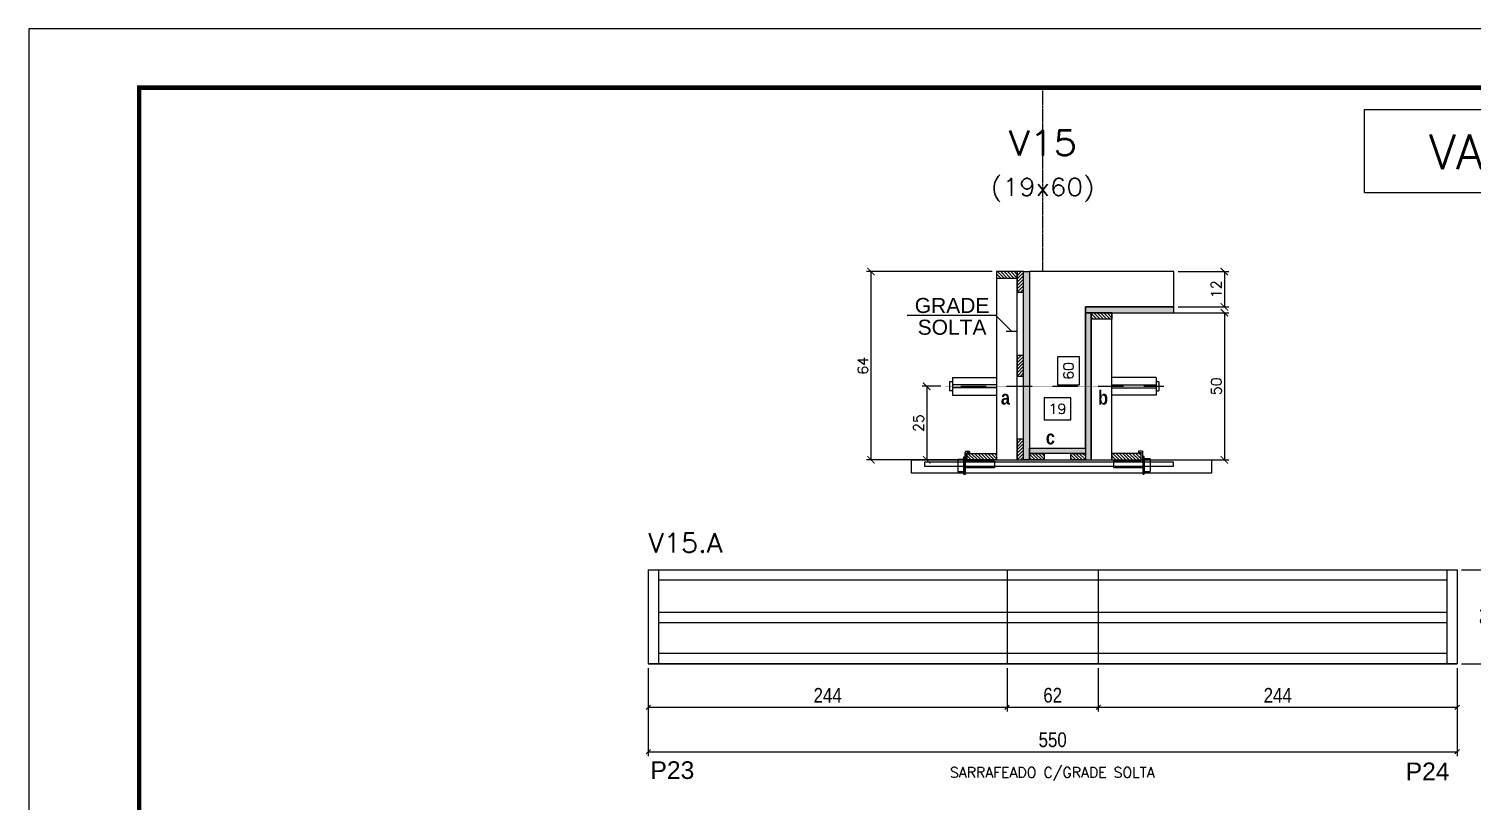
# Model space of a CAD drawing. Extents: x -10448 to -1189, y -11772 to 17235.
# Drawn here: x -10448 to -9467, y 3685 to 4210 of the extents above; entities that cross this region are included whole.
import ezdxf
from ezdxf.enums import TextEntityAlignment as Align

# ---------------------------------------------------------------- set-up
doc = ezdxf.new("R2010")
doc.units = 0
doc.linetypes.add('DASHED', pattern=[0.75, 0.5, -0.25])
doc.linetypes.add('HIDDEN', pattern=[0.375, 0.25, -0.125])
for name, color, linetype in [('5', 5, 'Continuous'), ('barrote', 251, 'Continuous'), ('COTA', 241, 'Continuous'), ('Cota Seção (2x)', 4, 'Continuous'), ('detalhes', 4, 'Continuous'), ('Painéis', 200, 'Continuous'), ('presilha', 1, 'Continuous'), ('SARR_2.2x7', 40, 'Continuous'), ('TENSOR', 3, 'Continuous'), ('Texto de Titulo', 7, 'Continuous'), ('Texto Qtd Sarr', 242, 'Continuous')]:
    doc.layers.add(name, color=color, linetype=linetype)
for name, color, linetype, lineweight in [('CONCRETO', 251, 'Continuous', 25), ('Folhas', 255, 'Continuous', 9), ('Hachura', 251, 'Continuous', 9), ('Madeira', 126, 'Continuous', 18), ('SARRAFO DE PRESSAO', 251, 'DASHED', 9), ('SCO-___-LAJ', 2, 'Continuous', 0), ('Texto Seção', 7, 'Continuous', 15)]:
    doc.layers.add(name, color=color, linetype=linetype, lineweight=lineweight)
doc.styles.add('ARIAL', font='arial.ttf')
doc.styles.add('COTA TECNICA', font='techl___.ttf', dxfattribs={"height": 10})
doc.styles.add('REGUA-120', font='ROMANS.shx', dxfattribs={"height": 15})
doc.styles.add('Romans', font='romans.shx')
doc.styles.get("Standard").update_dxf_attribs({"font": 'arial.ttf'})
doc.styles.add('TECNICA', font='techb___.ttf', dxfattribs={"height": 10})
doc.dimstyles.new('Cota Paínel', dxfattribs={"dimtxt": 7, "dimasz": 5, "dimexe": 3, "dimexo": 3, "dimgap": 3, "dimtad": 1, "dimdec": 1, "dimzin": 12, "dimdsep": 46, "dimtxsty": 'Romans', "dimblk": 'ARCHTICK', "dimcen": 0, "dimclrd": 4, "dimclre": 4, "dimclrt": 1, "dimadec": 1, "dimazin": 3, "dimtfac": 1, "dimtdec": 1, "dimtmove": 0, "dimatfit": 3, "dimldrblk": 'OBLIQUE', "dimfxl": 1, "dimtolj": 1, "dimtzin": 12, "dimarcsym": 0})
doc.dimstyles.new('Cota Seção (2x)', dxfattribs={"dimtxt": 7, "dimasz": 5, "dimexe": 3, "dimexo": 3, "dimgap": 2, "dimtad": 3, "dimdec": 1, "dimlfac": 0.5, "dimzin": 12, "dimdsep": 46, "dimtxsty": 'Romans', "dimblk": 'ARCHTICK', "dimcen": 0, "dimclrd": 4, "dimclre": 4, "dimclrt": 1, "dimadec": 1, "dimazin": 3, "dimtfac": 1, "dimtdec": 1, "dimtmove": 0, "dimatfit": 3, "dimldrblk": 'OBLIQUE', "dimfxl": 1, "dimtolj": 1, "dimtzin": 12, "dimarcsym": 0})
doc.dimstyles.new('Cota Seção interna', dxfattribs={"dimtxt": 7, "dimasz": 6, "dimexe": 0.18, "dimexo": 2, "dimgap": -4, "dimtad": 3, "dimdec": 1, "dimlfac": 0.5, "dimzin": 12, "dimdsep": 46, "dimtxsty": 'Romans', "dimblk": 'ARCHTICK', "dimcen": 0.09, "dimse1": 1, "dimse2": 1, "dimsd1": 1, "dimsd2": 1, "dimclrd": 180, "dimclre": 5, "dimclrt": 1, "dimadec": 0, "dimazin": 3, "dimtfac": 1, "dimtdec": 1, "dimtofl": 0, "dimtmove": 0, "dimatfit": 3, "dimldrblk": 'ARCHTICK', "dimfxl": 1, "dimtolj": 1, "dimtzin": 0, "dimarcsym": 0})
doc.dimstyles.new('PAINEL', dxfattribs={"dimtxt": 10, "dimasz": 3, "dimexe": 3, "dimexo": 3, "dimgap": 3, "dimtad": 1, "dimdec": 1, "dimzin": 12, "dimdsep": 46, "dimtxsty": 'COTA TECNICA', "dimblk1": 'OBLIQUE', "dimblk2": 'OBLIQUE', "dimsah": 1, "dimcen": 0.9, "dimclrd": 4, "dimclre": 4, "dimclrt": 240, "dimadec": 1, "dimazin": 3, "dimtfac": 1, "dimtdec": 1, "dimtmove": 0, "dimatfit": 3, "dimfxl": 1, "dimtolj": 1, "dimtzin": 12, "dimarcsym": 0})

# ---------------------------------------------------------------- blocks, each defined once
blk = doc.blocks.new('9999999999')
at = {"layer": 'Folhas'}
blk.add_lwpolyline([(98138.98, 34190.21), (99623.98, 34190.21), (99623.98, 35240.21), (98138.98, 35240.21)], close=True, dxfattribs=at)
at = {"layer": 'Folhas', "color": 30, "const_width": 3}
blk.add_lwpolyline([(98213.98, 34230.21), (99583.98, 34230.21), (99583.98, 35200.21), (98213.98, 35200.21)], close=True, dxfattribs=at)
blk = doc.blocks.new('titulo1')
at = {"layer": 'Defpoints', "color": 252, "linetype": 'HIDDEN', "ltscale": 2}
blk.add_line((0, 0), (0, 125), dxfattribs=at)
at = {"layer": 'Defpoints', "style": 'Romans', "oblique": 15}
blk.add_attdef('FOLHA', text='', height=10, dxfattribs=at).set_placement((0, 15.58), align=Align.MIDDLE_CENTER)
at = {"layer": 'Texto Qtd Sarr', "color": 3, "style": 'Romans', "oblique": 15}
for tag, height, p in [('TITULO', 17, (0, 71.45)), ('SEÇÃO', 12, (0, 41.55))]:
    blk.add_attdef(tag, text='', height=height, dxfattribs=at).set_placement(p, align=Align.MIDDLE_CENTER)
blk = doc.blocks.new('_Oblique')
at = {"color": 0, "linetype": 'ByBlock', "lineweight": -2}
blk.add_line((-0.5, -0.5), (0.5, 0.5), dxfattribs=at)
blk = doc.blocks.new('*D1790')
at = {"layer": 'COTA', "color": 4, "linetype": 'ByBlock', "lineweight": -2, "transparency": 16777216}
for p, q in [((-10027.18, 3775.21), (-10027.18, 3745.75)), ((-9783.18, 3775.21), (-9783.18, 3745.75)), ((-10027.18, 3748.75), (-9783.18, 3748.75))]:
    blk.add_line(p, q, dxfattribs=at)
at = {"layer": 'Defpoints', "color": 0, "linetype": 'ByBlock', "transparency": 16777216}
for p in [(-10027.18, 3778.21), (-9783.18, 3778.21), (-9783.18, 3748.75)]:
    blk.add_point(p, dxfattribs=at)
at = {"layer": 'COTA', "color": 4, "linetype": 'ByBlock', "lineweight": -2, "transparency": 16777216, "xscale": 3, "yscale": 3, "zscale": 3, "rotation": 180}
blk.add_blockref('_Oblique', (-10027.18, 3748.75), dxfattribs=at)
at = {"layer": 'COTA', "color": 4, "linetype": 'ByBlock', "lineweight": -2, "transparency": 16777216, "xscale": 3, "yscale": 3, "zscale": 3}
blk.add_blockref('_Oblique', (-9783.18, 3748.75), dxfattribs=at)
at = {"layer": 'COTA', "color": 240, "linetype": 'ByBlock', "transparency": 16777216, "insert": (-9905.18, 3756.82), "char_height": 10, "attachment_point": 5, "style": 'COTA TECNICA'}
blk.add_mtext('\\A1;244', dxfattribs=at)
blk = doc.blocks.new('*D1791')
at = {"layer": 'COTA', "color": 4, "linetype": 'ByBlock', "lineweight": -2, "transparency": 16777216}
for p, q in [((-9783.18, 3775.21), (-9783.18, 3745.75)), ((-9721.18, 3775.21), (-9721.18, 3745.75)), ((-9783.18, 3748.75), (-9721.18, 3748.75))]:
    blk.add_line(p, q, dxfattribs=at)
at = {"layer": 'Defpoints', "color": 0, "linetype": 'ByBlock', "transparency": 16777216}
for p in [(-9783.18, 3778.21), (-9721.18, 3778.21), (-9721.18, 3748.75)]:
    blk.add_point(p, dxfattribs=at)
at = {"layer": 'COTA', "color": 4, "linetype": 'ByBlock', "lineweight": -2, "transparency": 16777216, "xscale": 3, "yscale": 3, "zscale": 3, "rotation": 180}
blk.add_blockref('_Oblique', (-9783.18, 3748.75), dxfattribs=at)
at = {"layer": 'COTA', "color": 4, "linetype": 'ByBlock', "lineweight": -2, "transparency": 16777216, "xscale": 3, "yscale": 3, "zscale": 3}
blk.add_blockref('_Oblique', (-9721.18, 3748.75), dxfattribs=at)
at = {"layer": 'COTA', "color": 240, "linetype": 'ByBlock', "transparency": 16777216, "insert": (-9752.18, 3756.85), "char_height": 10, "attachment_point": 5, "style": 'COTA TECNICA'}
blk.add_mtext('\\A1;62', dxfattribs=at)
blk = doc.blocks.new('*D1792')
at = {"layer": 'COTA', "color": 4, "linetype": 'ByBlock', "lineweight": -2, "transparency": 16777216}
for p, q in [((-9721.18, 3775.21), (-9721.18, 3745.75)), ((-9477.18, 3775.21), (-9477.18, 3745.75)), ((-9721.18, 3748.75), (-9477.18, 3748.75))]:
    blk.add_line(p, q, dxfattribs=at)
at = {"layer": 'Defpoints', "color": 0, "linetype": 'ByBlock', "transparency": 16777216}
for p in [(-9721.18, 3778.21), (-9477.18, 3778.21), (-9477.18, 3748.75)]:
    blk.add_point(p, dxfattribs=at)
at = {"layer": 'COTA', "color": 4, "linetype": 'ByBlock', "lineweight": -2, "transparency": 16777216, "xscale": 3, "yscale": 3, "zscale": 3, "rotation": 180}
blk.add_blockref('_Oblique', (-9721.18, 3748.75), dxfattribs=at)
at = {"layer": 'COTA', "color": 4, "linetype": 'ByBlock', "lineweight": -2, "transparency": 16777216, "xscale": 3, "yscale": 3, "zscale": 3}
blk.add_blockref('_Oblique', (-9477.18, 3748.75), dxfattribs=at)
at = {"layer": 'COTA', "color": 240, "linetype": 'ByBlock', "transparency": 16777216, "insert": (-9599.18, 3756.82), "char_height": 10, "attachment_point": 5, "style": 'COTA TECNICA'}
blk.add_mtext('\\A1;244', dxfattribs=at)
blk = doc.blocks.new('_ArchTick')
at = {"color": 0, "linetype": 'ByBlock', "const_width": 0.15}
blk.add_lwpolyline([(-0.5, -0.5), (0.5, 0.5)], dxfattribs=at)
blk = doc.blocks.new('*D744')
at = {"layer": 'COTA', "color": 4, "lineweight": -2, "transparency": 16777216}
for p, q in [((-9793.31, 4044.9), (-9878.68, 4044.9)), ((-9875.68, 3916.9), (-9875.68, 4044.9)), ((-9813.31, 3916.9), (-9878.68, 3916.9))]:
    blk.add_line(p, q, dxfattribs=at)
at = {"layer": 'Defpoints', "color": 0, "transparency": 16777216}
for p in [(-9875.68, 4044.9), (-9790.31, 4044.9), (-9810.31, 3916.9)]:
    blk.add_point(p, dxfattribs=at)
at = {"layer": 'COTA', "color": 4, "lineweight": -2, "transparency": 16777216, "xscale": 5, "yscale": 5, "zscale": 5}
for p, rotation in [((-9875.68, 4044.9), 90), ((-9875.68, 3916.9), 270)]:
    blk.add_blockref('_ArchTick', p, dxfattribs=dict(at, rotation=rotation))
at = {"layer": 'COTA', "color": 1, "transparency": 16777216, "insert": (-9881.18, 3980.9), "char_height": 7, "attachment_point": 5, "rotation": 90, "style": 'Romans'}
blk.add_mtext('\\A1;64', dxfattribs=at)
blk = doc.blocks.new('*D745')
at = {"layer": 'Cota Seção (2x)', "color": 180, "lineweight": -2, "transparency": 16777216}
for p, q in [((-9733.91, 3986.87), (-9748.91, 3986.87)), ((-9748.91, 3986.87), (-9748.91, 3967.87)), ((-9733.91, 3967.87), (-9733.91, 3986.87)), ((-9748.91, 3967.87), (-9733.91, 3967.87))]:
    blk.add_line(p, q, dxfattribs=at)
at = {"layer": 'Defpoints', "color": 0, "transparency": 16777216}
for p in [(-9767.91, 4044.9), (-9729.91, 4044.9), (-9767.91, 3924.9)]:
    blk.add_point(p, dxfattribs=at)
at = {"layer": 'Cota Seção (2x)', "color": 1, "transparency": 16777216, "insert": (-9741.41, 3977.37), "char_height": 7, "attachment_point": 5, "rotation": 90, "style": 'Romans'}
blk.add_mtext('\\A1;60', dxfattribs=at)
blk = doc.blocks.new('*D746')
at = {"layer": 'COTA', "color": 4, "lineweight": -2, "transparency": 16777216}
for p, q in [((-9708.91, 4016.9), (-9632.45, 4016.9)), ((-9635.45, 4016.9), (-9635.45, 3916.9)), ((-9688.91, 3916.9), (-9632.45, 3916.9))]:
    blk.add_line(p, q, dxfattribs=at)
at = {"layer": 'Defpoints', "color": 0, "transparency": 16777216}
for p in [(-9711.91, 4016.9), (-9691.91, 3916.9), (-9635.45, 3916.9)]:
    blk.add_point(p, dxfattribs=at)
at = {"layer": 'COTA', "color": 4, "lineweight": -2, "transparency": 16777216, "xscale": 5, "yscale": 5, "zscale": 5}
for p, rotation in [((-9635.45, 4016.9), 90), ((-9635.45, 3916.9), 270)]:
    blk.add_blockref('_ArchTick', p, dxfattribs=dict(at, rotation=rotation))
at = {"layer": 'COTA', "color": 1, "transparency": 16777216, "insert": (-9640.95, 3966.9), "char_height": 7, "attachment_point": 5, "rotation": 90, "style": 'Romans'}
blk.add_mtext('\\A1;50', dxfattribs=at)
blk = doc.blocks.new('PRESILHA METÁLICA 1')
at = {"layer": 'presilha'}
for p, q in [((6, 15.5), (7.5, 15.5)), ((6, -2.5), (6, 15.5)), ((7.5, 10.6), (7.5, 19.9)), ((7.5, 15.5), (7.5, -2.5)), ((12, 21), (8.6, 21)), ((9, 11.6), (9, 18.9)), ((12, 19.5), (9.6, 19.5)), ((12, 21), (12, 19.5)), ((0, 13), (6, 13)), ((0, 13), (0, 0)), ((6, 0), (0, 0)), ((6, 13), (6, 0)), ((37.5, 4.1), (7.5, 4.1)), ((37.5, 11), (9.6, 11)), ((37.5, 11), (37.5, 4.1)), ((7.5, -2.5), (6, -2.5))]:
    blk.add_line(p, q, dxfattribs=at)
for centre, radius, start, end in [((8.6, 19.9), 1.14, 90, 180), ((9.6, 18.9), 0.57, 90, 180), ((9.6, 11.6), 0.57, 180, 270)]:
    blk.add_arc(centre, radius, start, end, dxfattribs=at)
blk = doc.blocks.new('*D1830')
at = {"layer": 'COTA', "color": 4, "lineweight": -2, "transparency": 16777216}
for p, q in [((-9828.31, 3966.89), (-9840.84, 3966.89)), ((-9837.84, 3966.89), (-9837.84, 3916.9)), ((-9821.42, 3916.9), (-9840.84, 3916.9))]:
    blk.add_line(p, q, dxfattribs=at)
at = {"layer": 'Defpoints', "color": 0, "transparency": 16777216}
for p in [(-9825.31, 3966.89), (-9837.84, 3916.9), (-9818.42, 3916.9)]:
    blk.add_point(p, dxfattribs=at)
at = {"layer": 'COTA', "color": 4, "lineweight": -2, "transparency": 16777216, "xscale": 5, "yscale": 5, "zscale": 5}
for p, rotation in [((-9837.84, 3966.89), 90), ((-9837.84, 3916.9), 270)]:
    blk.add_blockref('_ArchTick', p, dxfattribs=dict(at, rotation=rotation))
at = {"layer": 'COTA', "color": 1, "transparency": 16777216, "insert": (-9843.34, 3941.9), "char_height": 7, "attachment_point": 5, "rotation": 90, "style": 'Romans'}
blk.add_mtext('\\A1;25', dxfattribs=at)
blk = doc.blocks.new('*D747')
at = {"layer": 'COTA', "color": 4, "lineweight": -2, "transparency": 16777216}
for p, q in [((-9666.91, 4044.9), (-9632.45, 4044.9)), ((-9635.45, 4044.9), (-9635.45, 4020.9)), ((-9666.91, 4020.9), (-9632.45, 4020.9))]:
    blk.add_line(p, q, dxfattribs=at)
at = {"layer": 'Defpoints', "color": 0, "transparency": 16777216}
for p in [(-9669.91, 4044.9), (-9669.91, 4020.9), (-9635.45, 4020.9)]:
    blk.add_point(p, dxfattribs=at)
at = {"layer": 'COTA', "color": 4, "lineweight": -2, "transparency": 16777216, "xscale": 5, "yscale": 5, "zscale": 5}
for p, rotation in [((-9635.45, 4044.9), 90), ((-9635.45, 4020.9), 270)]:
    blk.add_blockref('_ArchTick', p, dxfattribs=dict(at, rotation=rotation))
at = {"layer": 'COTA', "color": 1, "transparency": 16777216, "insert": (-9640.95, 4032.9), "char_height": 7, "attachment_point": 5, "rotation": 90, "style": 'Romans'}
blk.add_mtext('\\A1;12', dxfattribs=at)
blk = doc.blocks.new('*D748')
at = {"layer": 'COTA', "color": 4, "linetype": 'ByBlock', "lineweight": -2, "transparency": 16777216}
for p, q in [((-9474.18, 3842.21), (-9445.46, 3842.21)), ((-9448.46, 3842.21), (-9448.46, 3778.21)), ((-9474.18, 3778.21), (-9445.46, 3778.21))]:
    blk.add_line(p, q, dxfattribs=at)
at = {"layer": 'Defpoints', "color": 0, "linetype": 'ByBlock', "transparency": 16777216}
for p in [(-9477.18, 3842.21), (-9477.18, 3778.21), (-9448.46, 3778.21)]:
    blk.add_point(p, dxfattribs=at)
at = {"layer": 'COTA', "color": 4, "linetype": 'ByBlock', "lineweight": -2, "transparency": 16777216, "xscale": 3, "yscale": 3, "zscale": 3}
for p, rotation in [((-9448.46, 3842.21), 90), ((-9448.46, 3778.21), 270)]:
    blk.add_blockref('_Oblique', p, dxfattribs=dict(at, rotation=rotation))
at = {"layer": 'COTA', "color": 240, "linetype": 'ByBlock', "transparency": 16777216, "insert": (-9456.56, 3810.21), "char_height": 10, "attachment_point": 5, "rotation": 90, "style": 'COTA TECNICA'}
blk.add_mtext('\\A1;64', dxfattribs=at)
blk = doc.blocks.new('*D749')
at = {"layer": 'COTA', "color": 4, "linetype": 'ByBlock', "lineweight": -2, "transparency": 16777216}
for p, q in [((-10027.18, 3775.21), (-10027.18, 3715.46)), ((-9477.18, 3775.21), (-9477.18, 3715.46)), ((-10027.18, 3718.46), (-9477.18, 3718.46))]:
    blk.add_line(p, q, dxfattribs=at)
at = {"layer": 'Defpoints', "color": 0, "linetype": 'ByBlock', "transparency": 16777216}
for p in [(-10027.18, 3778.21), (-9477.18, 3778.21), (-9477.18, 3718.46)]:
    blk.add_point(p, dxfattribs=at)
at = {"layer": 'COTA', "color": 4, "linetype": 'ByBlock', "lineweight": -2, "transparency": 16777216, "xscale": 3, "yscale": 3, "zscale": 3, "rotation": 180}
blk.add_blockref('_Oblique', (-10027.18, 3718.46), dxfattribs=at)
at = {"layer": 'COTA', "color": 4, "linetype": 'ByBlock', "lineweight": -2, "transparency": 16777216, "xscale": 3, "yscale": 3, "zscale": 3}
blk.add_blockref('_Oblique', (-9477.18, 3718.46), dxfattribs=at)
at = {"layer": 'COTA', "color": 240, "linetype": 'ByBlock', "transparency": 16777216, "insert": (-9752.18, 3726.57), "char_height": 10, "attachment_point": 5, "style": 'COTA TECNICA'}
blk.add_mtext('\\A1;550', dxfattribs=at)
blk = doc.blocks.new('*D1817')
at = {"layer": 'Cota Seção (2x)', "color": 180, "lineweight": -2, "transparency": 16777216}
for p, q in [((-9739.91, 3959.09), (-9757.91, 3959.09)), ((-9757.91, 3959.09), (-9757.91, 3944.09)), ((-9739.91, 3944.09), (-9739.91, 3959.09)), ((-9757.91, 3944.09), (-9739.91, 3944.09))]:
    blk.add_line(p, q, dxfattribs=at)
at = {"layer": 'Defpoints', "color": 0, "transparency": 16777216}
for p in [(-9767.91, 3940.09), (-9767.91, 3924.9), (-9729.91, 3924.9)]:
    blk.add_point(p, dxfattribs=at)
at = {"layer": 'Cota Seção (2x)', "color": 1, "transparency": 16777216, "insert": (-9748.91, 3951.59), "char_height": 7, "attachment_point": 5, "style": 'Romans'}
blk.add_mtext('\\A1;19', dxfattribs=at)

msp = doc.modelspace()

# ---------------------------------------------------------------- hatches: boundary and pattern name
at = {"layer": 'Hachura'}
h = msp.add_hatch(dxfattribs=at)
h.set_pattern_fill('ANSI31', color=256, scale=0.5, angle=90, style=0)
h.set_pattern_definition([(135, (-32640.9299, 12348.1452), (-1.12253202, -1.12253202), [])])
h.paths.add_polyline_path([(-9790.31, 4044.9), (-9790.31, 4040.5), (-9776.31, 4040.5), (-9776.31, 4044.9)])
h = msp.add_hatch(dxfattribs=at)
h.set_pattern_fill('ANSI31', color=256, scale=0.5, style=0)
h.set_pattern_definition([(45, (-1468.666, 26895.5216), (-1.12253202, 1.12253202), [])])
h.paths.add_polyline_path([(-9771.91, 4044.9), (-9776.31, 4044.9), (-9776.31, 4030.9), (-9771.91, 4030.9)])
h = msp.add_hatch(color=256, dxfattribs=at)
h.dxf.hatch_style = 1
h.paths.add_polyline_path([(-9771.91, 4044.9), (-9767.91, 4044.9), (-9767.91, 3916.9), (-9771.91, 3916.9)])
h = msp.add_hatch(color=256, dxfattribs=at)
h.dxf.hatch_style = 1
h.paths.add_polyline_path([(-9669.91, 4016.9), (-9669.91, 4020.9), (-9729.91, 4020.9), (-9729.91, 4016.9)])
h = msp.add_hatch(color=256, dxfattribs=at)
h.dxf.hatch_style = 1
h.paths.add_polyline_path([(-9725.91, 4016.9), (-9729.91, 4016.9), (-9729.91, 3916.9), (-9725.91, 3916.9)])
h = msp.add_hatch(dxfattribs=at)
h.set_pattern_fill('ANSI31', color=256, scale=0.5, angle=270, style=0)
h.set_pattern_definition([(315, (13342.7104, -4468.3423), (1.12253202, 1.12253202), [])])
h.paths.add_polyline_path([(-9711.91, 4016.9), (-9711.91, 4012.5), (-9725.91, 4012.5), (-9725.91, 4016.9)])
h = msp.add_hatch(dxfattribs=at)
h.set_pattern_fill('ANSI31', color=256, scale=0.5, style=0)
h.set_pattern_definition([(45, (-1468.666, 26838.5216), (-1.12253202, 1.12253202), [])])
h.paths.add_polyline_path([(-9771.91, 3987.9), (-9776.31, 3987.9), (-9776.31, 3973.9), (-9771.91, 3973.9)])
h = msp.add_hatch(dxfattribs=at)
h.set_pattern_fill('ANSI31', color=256, scale=0.5, style=0)
h.set_pattern_definition([(45, (-1468.666, 26781.5216), (-1.12253202, 1.12253202), [])])
h.paths.add_polyline_path([(-9771.91, 3930.9), (-9776.31, 3930.9), (-9776.31, 3916.9), (-9771.91, 3916.9)])
h = msp.add_hatch(dxfattribs=at)
h.set_pattern_fill('ANSI31', color=256, scale=0.5, angle=270, style=0)
h.set_pattern_definition([(315, (13174.3104, -4312.7423), (1.12253202, 1.12253202), [])])
h.paths.add_polyline_path([(-9810.31, 3916.9), (-9810.31, 3921.3), (-9790.31, 3921.3), (-9790.31, 3916.9)])
h = msp.add_hatch(color=256, dxfattribs=at)
h.dxf.hatch_style = 1
h.paths.add_polyline_path([(-9767.91, 3921.3), (-9767.91, 3924.9), (-9729.91, 3924.9), (-9729.91, 3921.3)])
h = msp.add_hatch(dxfattribs=at)
h.set_pattern_fill('ANSI31', color=256, scale=0.5, angle=270, style=0)
h.set_pattern_definition([(315, (13188.7104, -4312.7423), (1.12253202, 1.12253202), [])])
h.paths.add_polyline_path([(-9767.91, 3916.9), (-9767.91, 3921.3), (-9757.91, 3921.3), (-9757.91, 3916.9)])
h = msp.add_hatch(dxfattribs=at)
h.set_pattern_fill('ANSI31', color=256, scale=0.5, angle=270, style=0)
h.set_pattern_definition([(315, (13164.7104, -4312.7423), (1.12253202, 1.12253202), [])])
h.paths.add_polyline_path([(-9739.91, 3916.9), (-9739.91, 3921.3), (-9729.91, 3921.3), (-9729.91, 3916.9)])
h = msp.add_hatch(dxfattribs=at)
h.set_pattern_fill('ANSI31', color=256, scale=0.5, angle=270, style=0)
h.set_pattern_definition([(315, (13198.7104, -4312.7423), (1.12253202, 1.12253202), [])])
h.paths.add_polyline_path([(-9691.91, 3916.9), (-9691.91, 3921.3), (-9711.91, 3921.3), (-9711.91, 3916.9)])

# ---------------------------------------------------------------- linework, layer by layer
at = {"ltscale": 3}
for p, q in [((-9822.31, 3969.89), (-9822.31, 3963.89)), ((-9820.31, 3969.89), (-9822.31, 3969.89)), ((-9820.31, 3972.89), (-9820.31, 3960.89)), ((-9820.31, 3972.89), (-9790.31, 3972.89)), ((-9790.31, 3967.89), (-9820.31, 3967.89)), ((-9790.31, 3965.89), (-9820.31, 3965.89)), ((-9681.91, 3972.89), (-9711.91, 3972.89)), ((-9711.91, 3967.89), (-9681.91, 3967.89)), ((-9711.91, 3965.89), (-9681.91, 3965.89)), ((-9681.91, 3972.89), (-9681.91, 3960.89)), ((-9679.91, 3969.89), (-9681.91, 3969.89)), ((-9679.91, 3969.89), (-9679.91, 3963.89)), ((-9820.31, 3963.89), (-9822.31, 3963.89)), ((-9820.31, 3960.89), (-9790.31, 3960.89)), ((-9681.91, 3960.89), (-9711.91, 3960.89)), ((-9681.91, 3963.89), (-9679.91, 3963.89))]:
    msp.add_line(p, q, dxfattribs=at)
at = {"layer": 'barrote'}
msp.add_lwpolyline([(-9848.16, 3916.9), (-9644.18, 3916.9), (-9644.18, 3907.9), (-9848.16, 3907.9)], close=True, dxfattribs=at)
at = {"layer": 'CONCRETO'}
msp.add_lwpolyline([(-9767.91, 4044.9), (-9767.91, 3924.9), (-9729.91, 3924.9), (-9729.91, 4010.9), (-9729.91, 4020.9), (-9669.91, 4020.9), (-9669.91, 4044.9), (-9767.91, 4044.9)], dxfattribs=at)
at = {"layer": 'Madeira'}
for points in [[(-9790.31, 4044.9), (-9790.31, 4040.5), (-9776.31, 4040.5), (-9776.31, 4044.9)], [(-9790.31, 3916.9), (-9776.31, 3916.9), (-9776.31, 4044.9), (-9790.31, 4044.9)], [(-9771.91, 4044.9), (-9776.31, 4044.9), (-9776.31, 4030.9), (-9771.91, 4030.9)], [(-9711.91, 4016.9), (-9711.91, 4012.5), (-9725.91, 4012.5), (-9725.91, 4016.9)], [(-9711.91, 4016.9), (-9725.91, 4016.9), (-9725.91, 3916.9), (-9711.91, 3916.9)], [(-9771.91, 3987.9), (-9776.31, 3987.9), (-9776.31, 3973.9), (-9771.91, 3973.9)], [(-9771.91, 3930.9), (-9776.31, 3930.9), (-9776.31, 3916.9), (-9771.91, 3916.9)], [(-9810.31, 3916.9), (-9810.31, 3921.3), (-9790.31, 3921.3), (-9790.31, 3916.9)], [(-9767.91, 3916.9), (-9767.91, 3921.3), (-9757.91, 3921.3), (-9757.91, 3916.9)], [(-9739.91, 3916.9), (-9739.91, 3921.3), (-9729.91, 3921.3), (-9729.91, 3916.9)], [(-9691.91, 3916.9), (-9691.91, 3921.3), (-9711.91, 3921.3), (-9711.91, 3916.9)]]:
    msp.add_lwpolyline(points, close=True, dxfattribs=at)
at = {"layer": 'Painéis'}
for p, q in [((-10027.18, 3842.21), (-9477.18, 3842.21)), ((-10027.18, 3842.21), (-10027.18, 3778.21)), ((-10027.18, 3842.21), (-9477.18, 3842.21)), ((-9783.18, 3842.21), (-9783.18, 3778.21)), ((-9721.18, 3842.21), (-9721.18, 3778.21)), ((-9477.18, 3842.21), (-9477.18, 3778.21)), ((-9477.18, 3778.21), (-10027.18, 3778.21)), ((-10027.18, 3778.21), (-9477.18, 3778.21))]:
    msp.add_line(p, q, dxfattribs=at)
for points in [[(-9771.91, 4044.9), (-9767.91, 4044.9), (-9767.91, 3916.9), (-9771.91, 3916.9)], [(-9669.91, 4016.9), (-9669.91, 4020.9), (-9729.91, 4020.9), (-9729.91, 4016.9)], [(-9725.91, 4016.9), (-9729.91, 4016.9), (-9729.91, 3916.9), (-9725.91, 3916.9)], [(-9767.91, 3921.3), (-9767.91, 3924.9), (-9729.91, 3924.9), (-9729.91, 3921.3)]]:
    msp.add_lwpolyline(points, close=True, dxfattribs=at)
at = {"layer": 'SARR_2.2x7', "linetype": 'Continuous'}
for p, q in [((-10020.18, 3842.21), (-10020.18, 3778.21)), ((-9484.18, 3842.21), (-9484.18, 3778.21)), ((-9783.18, 3835.21), (-10020.18, 3835.21)), ((-9721.18, 3835.21), (-9783.18, 3835.21)), ((-9484.18, 3835.21), (-9721.18, 3835.21)), ((-9783.18, 3813.21), (-10020.18, 3813.21)), ((-9721.18, 3813.21), (-9783.18, 3813.21)), ((-9484.18, 3813.21), (-9721.18, 3813.21)), ((-9783.18, 3806.21), (-10020.18, 3806.21)), ((-9721.18, 3806.21), (-9783.18, 3806.21)), ((-9484.18, 3806.21), (-9721.18, 3806.21)), ((-9783.18, 3785.21), (-10020.18, 3785.21)), ((-9721.18, 3785.21), (-9783.18, 3785.21)), ((-9484.18, 3785.21), (-9721.18, 3785.21))]:
    msp.add_line(p, q, dxfattribs=at)
at = {"layer": 'SCO-___-LAJ', "color": 1}
msp.add_lwpolyline([(-9839.16, 3915.57), (-9670.32, 3915.57), (-9670.32, 3912.37), (-9839.16, 3912.37)], close=True, dxfattribs=at)
at = {"layer": 'TENSOR', "linetype": 'HIDDEN', "ltscale": 0.5}
msp.add_line((-9825.31, 3966.89), (-9676.61, 3966.89), dxfattribs=at)
at = {"layer": 'Texto Seção'}
msp.add_lwpolyline([(-9540.17, 4155.01), (-9018.18, 4155.01), (-9018.18, 4098.33), (-9540.17, 4098.33)], close=True, dxfattribs=at)

# ---------------------------------------------------------------- block references
at = {"layer": 'presilha', "yscale": 0.6666666666666666, "zscale": 0.6666666666666666}
for p, xscale in [((-9816.69, 3908.68), 0.6666666666666666), ((-9685.91, 3908.93), -0.6666666666666666)]:
    msp.add_blockref('PRESILHA METÁLICA 1', p, dxfattribs=dict(at, xscale=xscale))
at = {"layer": 'SARRAFO DE PRESSAO', "color": 6, "linetype": 'ByBlock'}
msp.add_blockref('9999999999', (-108587.26, -31030.3), dxfattribs=at)
at = {"layer": 'Texto Seção'}
ref = msp.add_blockref('titulo1', (-9758.91, 4044.9), dxfattribs=at)
ref.add_attrib('TITULO', 'V15', dxfattribs={"layer": 'Texto de Titulo', "color": 7, "height": 17, "style": 'Romans', "width": 1.1}).set_placement((-9758.91, 4132.4), align=Align.MIDDLE_CENTER)
ref.add_attrib('SEÇÃO', '(19x60)', dxfattribs={"layer": 'Texto de Titulo', "color": 7, "height": 12, "style": 'Romans', "width": 1.1}).set_placement((-9758.91, 4102.4), align=Align.MIDDLE_CENTER)

# ---------------------------------------------------------------- texts
at = {"layer": '5', "linetype": 'Continuous'}
for s, p in [('P23', (-10025.65, 3699.98)), ('P24', (-9512.16, 3699.15))]:
    msp.add_text(s, height=12, rotation=0.00004, dxfattribs=at).set_placement(p)
at = {"layer": 'detalhes', "style": 'TECNICA'}
for s, p in [('b', (-9721.28, 3954.43)), ('a', (-9787.36, 3954.44)), ('c', (-9756.83, 3927.4))]:
    msp.add_text(s, height=9.6, dxfattribs=at).set_placement(p)
at = {"layer": 'Painéis', "color": 1, "insert": (-9752.41, 3703.3), "char_height": 7, "attachment_point": 5, "style": 'Romans'}
msp.add_mtext('\\A1;SARRAFEADO C/GRADE SOLTA', dxfattribs=at)
at = {"layer": 'Texto Seção', "color": 0, "linetype": 'Continuous', "style": 'ARIAL'}
for s, p in [('GRADE', (-9820.57, 4021.87)), ('SOLTA', (-9820.57, 4007.08))]:
    msp.add_text(s, height=10.219, dxfattribs=at).set_placement(p, align=Align.MIDDLE_CENTER)
at = {"layer": 'Texto Seção', "style": 'REGUA-120', "width": 1.05}
msp.add_text('V15.A', height=13, dxfattribs=at).set_placement((-10027.18, 3853.98))
at = {"layer": 'Texto Seção', "insert": (-9597.29, 4114.44), "char_height": 23.7362, "width": 640.4194, "attachment_point": 7, "style": 'REGUA-120'}
msp.add_mtext('\\pxqc,t6;^JVARIANTE DO 3° PAVIMENTO', dxfattribs=at)

# ---------------------------------------------------------------- dimensions: what is measured, and where the dimension line sits
at = {"layer": 'COTA'}
for base, p1, p2, picture, middle in [((-9875.68, 4044.9), (-9810.31, 3916.9), (-9790.31, 4044.9), '*D744', (-9881.18, 3980.9)), ((-9635.45, 4020.9), (-9669.91, 4044.9), (-9669.91, 4020.9), '*D747', (-9640.95, 4032.9)), ((-9635.45, 3916.9), (-9711.91, 4016.9), (-9691.91, 3916.9), '*D746', (-9640.95, 3966.9)), ((-9837.84, 3916.9), (-9825.31, 3966.89), (-9818.42, 3916.9), '*D1830', (-9843.34, 3941.9))]:
    dim = msp.add_linear_dim(base=base, p1=p1, p2=p2, angle=90, dimstyle='Cota Seção (2x)', dxfattribs=at)
    dim.commit()
    dim.dimension.update_dxf_attribs({"geometry": picture, "text_midpoint": middle})
at = {"layer": 'COTA', "linetype": 'ByBlock'}
dim = msp.add_linear_dim(base=(-9448.46, 3778.21), p1=(-9477.18, 3842.21), p2=(-9477.18, 3778.21), angle=90, dimstyle='PAINEL', dxfattribs=at)
dim.commit()
dim.dimension.update_dxf_attribs({"geometry": '*D748', "text_midpoint": (-9456.56, 3810.21)})
for base, p2, picture, middle in [((-9783.18, 3748.75), (-9783.18, 3778.21), '*D1790', (-9905.18, 3756.82)), ((-9477.18, 3718.46), (-9477.18, 3778.21), '*D749', (-9752.18, 3726.57))]:
    dim = msp.add_linear_dim(base=base, p1=(-10027.18, 3778.21), p2=p2, dimstyle='PAINEL', dxfattribs=at)
    dim.commit()
    dim.dimension.update_dxf_attribs({"geometry": picture, "text_midpoint": middle})
for base, p1, p2, picture, middle in [((-9721.18, 3748.75), (-9783.18, 3778.21), (-9721.18, 3778.21), '*D1791', (-9752.18, 3756.85)), ((-9477.18, 3748.75), (-9721.18, 3778.21), (-9477.18, 3778.21), '*D1792', (-9599.18, 3756.82))]:
    dim = msp.add_linear_dim(base=base, p1=p1, p2=p2, dimstyle='PAINEL', override={"dimtmove": 1}, dxfattribs=at)
    dim.commit()
    dim.dimension.update_dxf_attribs({"geometry": picture, "text_midpoint": middle})
at = {"layer": 'Cota Seção (2x)'}
dim = msp.add_linear_dim(base=(-9729.91, 4044.9), p1=(-9767.91, 3924.9), p2=(-9767.91, 4044.9), angle=90, dimstyle='Cota Seção interna', dxfattribs=at)
dim.commit()
dim.dimension.update_dxf_attribs({"geometry": '*D745', "text_midpoint": (-9729.91, 3977.37), "dimtype": 160})
dim = msp.add_linear_dim(base=(-9767.91, 3940.09), p1=(-9729.91, 3924.9), p2=(-9767.91, 3924.9), dimstyle='Cota Seção interna', dxfattribs=at)
dim.commit()
dim.dimension.update_dxf_attribs({"geometry": '*D1817', "text_midpoint": (-9748.91, 3951.59)})

# ---------------------------------------------------------------- leaders
at = {"layer": 'Painéis'}
msp.add_leader([(-9780.27, 4004.34), (-9790.9, 4014.98), (-9851.11, 4014.98)], dimstyle='Cota Paínel', override={"dimgap": 3, "dimtad": 0}, dxfattribs=at)

doc.saveas('drawing.dxf')
